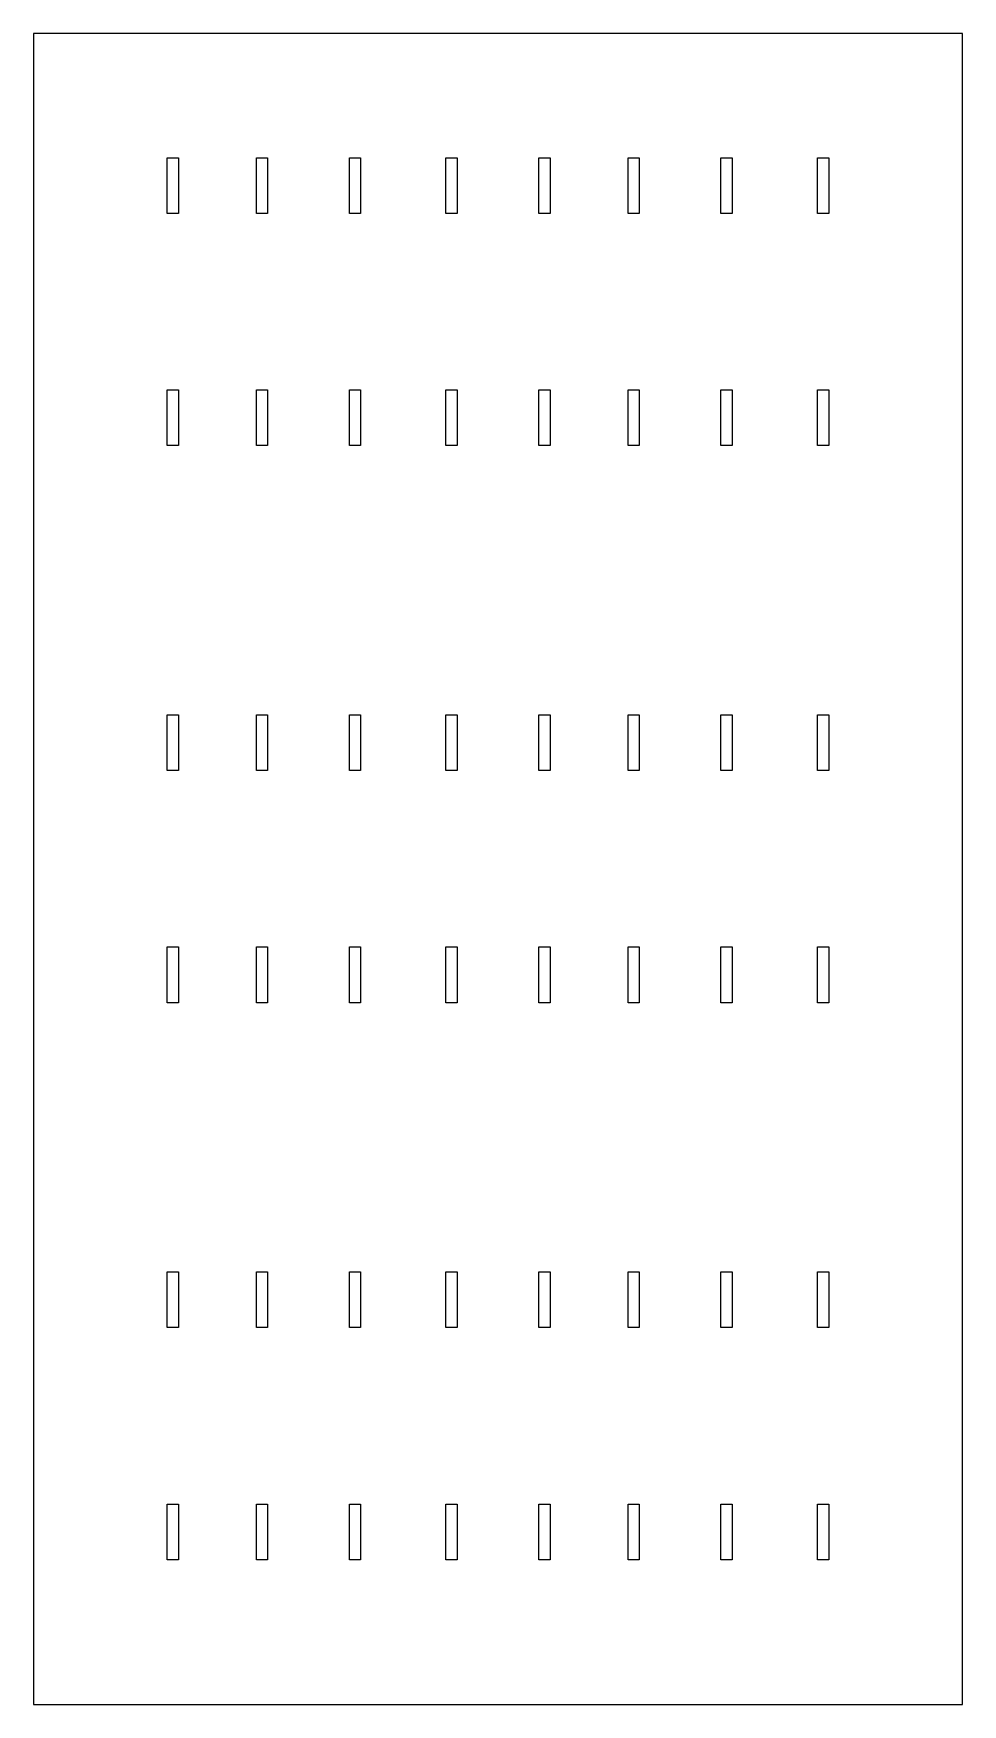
# Model space of a CAD drawing. Header units: millimetres. Extents: x -1778 to -1278, y 3924 to 4824.
import ezdxf

# ---------------------------------------------------------------- set-up
doc = ezdxf.new("R2010")
doc.units = ezdxf.units.MM
doc.header["$MEASUREMENT"] = 0
doc.layers.add('Make2D$visible$lines', color=178, linetype='Continuous', true_color=0x000000)

msp = doc.modelspace()

# ---------------------------------------------------------------- linework, layer by layer
at = {"layer": 'Make2D$visible$lines'}
for points in [[(-1778.09, 3924.36), (-1278.09, 3924.36), (-1278.09, 4824.36), (-1778.09, 4824.36)], [(-1700.09, 4727.36), (-1706.09, 4727.36), (-1706.09, 4757.36), (-1700.09, 4757.36)], [(-1652.09, 4727.36), (-1658.09, 4727.36), (-1658.09, 4757.36), (-1652.09, 4757.36)], [(-1602.09, 4727.36), (-1608.09, 4727.36), (-1608.09, 4757.36), (-1602.09, 4757.36)], [(-1550.09, 4727.36), (-1556.09, 4727.36), (-1556.09, 4757.36), (-1550.09, 4757.36)], [(-1500.09, 4727.36), (-1506.09, 4727.36), (-1506.09, 4757.36), (-1500.09, 4757.36)], [(-1452.09, 4727.36), (-1458.09, 4727.36), (-1458.09, 4757.36), (-1452.09, 4757.36)], [(-1402.09, 4727.36), (-1408.09, 4727.36), (-1408.09, 4757.36), (-1402.09, 4757.36)], [(-1350.09, 4727.36), (-1356.09, 4727.36), (-1356.09, 4757.36), (-1350.09, 4757.36)], [(-1700.09, 4602.36), (-1706.09, 4602.36), (-1706.09, 4632.36), (-1700.09, 4632.36)], [(-1652.09, 4602.36), (-1658.09, 4602.36), (-1658.09, 4632.36), (-1652.09, 4632.36)], [(-1602.09, 4602.36), (-1608.09, 4602.36), (-1608.09, 4632.36), (-1602.09, 4632.36)], [(-1550.09, 4602.36), (-1556.09, 4602.36), (-1556.09, 4632.36), (-1550.09, 4632.36)], [(-1500.09, 4602.36), (-1506.09, 4602.36), (-1506.09, 4632.36), (-1500.09, 4632.36)], [(-1452.09, 4602.36), (-1458.09, 4602.36), (-1458.09, 4632.36), (-1452.09, 4632.36)], [(-1402.09, 4602.36), (-1408.09, 4602.36), (-1408.09, 4632.36), (-1402.09, 4632.36)], [(-1350.09, 4602.36), (-1356.09, 4602.36), (-1356.09, 4632.36), (-1350.09, 4632.36)], [(-1700.09, 4427.36), (-1706.09, 4427.36), (-1706.09, 4457.36), (-1700.09, 4457.36)], [(-1652.09, 4427.36), (-1658.09, 4427.36), (-1658.09, 4457.36), (-1652.09, 4457.36)], [(-1602.09, 4427.36), (-1608.09, 4427.36), (-1608.09, 4457.36), (-1602.09, 4457.36)], [(-1550.09, 4427.36), (-1556.09, 4427.36), (-1556.09, 4457.36), (-1550.09, 4457.36)], [(-1500.09, 4427.36), (-1506.09, 4427.36), (-1506.09, 4457.36), (-1500.09, 4457.36)], [(-1452.09, 4427.36), (-1458.09, 4427.36), (-1458.09, 4457.36), (-1452.09, 4457.36)], [(-1402.09, 4427.36), (-1408.09, 4427.36), (-1408.09, 4457.36), (-1402.09, 4457.36)], [(-1350.09, 4427.36), (-1356.09, 4427.36), (-1356.09, 4457.36), (-1350.09, 4457.36)], [(-1700.09, 4302.36), (-1706.09, 4302.36), (-1706.09, 4332.36), (-1700.09, 4332.36)], [(-1652.09, 4302.36), (-1658.09, 4302.36), (-1658.09, 4332.36), (-1652.09, 4332.36)], [(-1602.09, 4302.36), (-1608.09, 4302.36), (-1608.09, 4332.36), (-1602.09, 4332.36)], [(-1550.09, 4302.36), (-1556.09, 4302.36), (-1556.09, 4332.36), (-1550.09, 4332.36)], [(-1500.09, 4302.36), (-1506.09, 4302.36), (-1506.09, 4332.36), (-1500.09, 4332.36)], [(-1452.09, 4302.36), (-1458.09, 4302.36), (-1458.09, 4332.36), (-1452.09, 4332.36)], [(-1402.09, 4302.36), (-1408.09, 4302.36), (-1408.09, 4332.36), (-1402.09, 4332.36)], [(-1350.09, 4302.36), (-1356.09, 4302.36), (-1356.09, 4332.36), (-1350.09, 4332.36)], [(-1700.09, 4127.36), (-1706.09, 4127.36), (-1706.09, 4157.36), (-1700.09, 4157.36)], [(-1652.09, 4127.36), (-1658.09, 4127.36), (-1658.09, 4157.36), (-1652.09, 4157.36)], [(-1602.09, 4127.36), (-1608.09, 4127.36), (-1608.09, 4157.36), (-1602.09, 4157.36)], [(-1550.09, 4127.36), (-1556.09, 4127.36), (-1556.09, 4157.36), (-1550.09, 4157.36)], [(-1500.09, 4127.36), (-1506.09, 4127.36), (-1506.09, 4157.36), (-1500.09, 4157.36)], [(-1452.09, 4127.36), (-1458.09, 4127.36), (-1458.09, 4157.36), (-1452.09, 4157.36)], [(-1402.09, 4127.36), (-1408.09, 4127.36), (-1408.09, 4157.36), (-1402.09, 4157.36)], [(-1350.09, 4127.36), (-1356.09, 4127.36), (-1356.09, 4157.36), (-1350.09, 4157.36)], [(-1700.09, 4002.36), (-1706.09, 4002.36), (-1706.09, 4032.36), (-1700.09, 4032.36)], [(-1652.09, 4002.36), (-1658.09, 4002.36), (-1658.09, 4032.36), (-1652.09, 4032.36)], [(-1602.09, 4002.36), (-1608.09, 4002.36), (-1608.09, 4032.36), (-1602.09, 4032.36)], [(-1550.09, 4002.36), (-1556.09, 4002.36), (-1556.09, 4032.36), (-1550.09, 4032.36)], [(-1500.09, 4002.36), (-1506.09, 4002.36), (-1506.09, 4032.36), (-1500.09, 4032.36)], [(-1452.09, 4002.36), (-1458.09, 4002.36), (-1458.09, 4032.36), (-1452.09, 4032.36)], [(-1402.09, 4002.36), (-1408.09, 4002.36), (-1408.09, 4032.36), (-1402.09, 4032.36)], [(-1350.09, 4002.36), (-1356.09, 4002.36), (-1356.09, 4032.36), (-1350.09, 4032.36)]]:
    msp.add_lwpolyline(points, close=True, dxfattribs=at)

doc.saveas('drawing.dxf')
